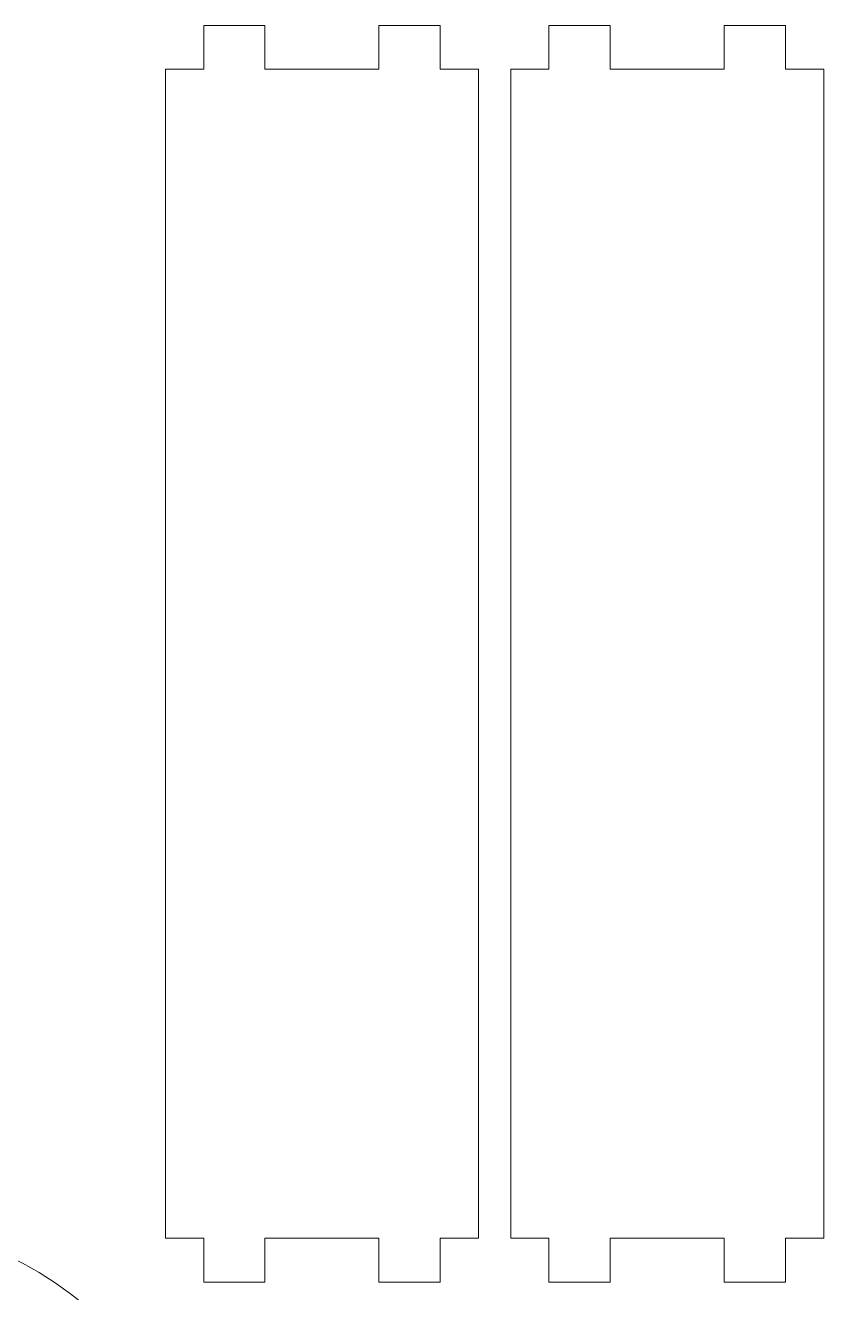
# Model space of a CAD drawing. Header units: inches. Extents: x -5.3 to 5.3, y -7.2 to 7.1.
# Drawn here: x 2.642 to 4.809, y 1.108 to 4.548 of the extents above; entities that cross this region are included whole.
import ezdxf

# ---------------------------------------------------------------- set-up
doc = ezdxf.new("R2010")
doc.units = ezdxf.units.IN
doc.header["$MEASUREMENT"] = 0
doc.layers.add('Capa 1', color=7, linetype='Continuous')

msp = doc.modelspace()

# ---------------------------------------------------------------- linework, layer by layer
at = {"layer": 'Capa 1', "color": 1, "lineweight": 9}
for points, knots in [([(3.8719, 1.256), (3.8719, 1.256), (3.7679, 1.256), (3.7679, 1.256), (3.7679, 1.256), (3.7679, 1.256), (3.7679, 1.1362), (3.7679, 1.1362), (3.7679, 1.1362), (3.7679, 1.1362), (3.6016, 1.1362), (3.6016, 1.1362), (3.6016, 1.1362), (3.6016, 1.1362), (3.6016, 1.256), (3.6016, 1.256), (3.6016, 1.256), (3.6016, 1.256), (3.2924, 1.256), (3.2924, 1.256), (3.2924, 1.256), (3.2924, 1.256), (3.2924, 1.1362), (3.2924, 1.1362), (3.2924, 1.1362), (3.2924, 1.1362), (3.1261, 1.1362), (3.1261, 1.1362), (3.1261, 1.1362), (3.1261, 1.1362), (3.1261, 1.256), (3.1261, 1.256), (3.1261, 1.256), (3.1261, 1.256), (3.0221, 1.256), (3.0221, 1.256), (3.0221, 1.256), (3.0221, 1.256), (3.0221, 4.4288), (3.0221, 4.4288), (3.0221, 4.4288), (3.0221, 4.4288), (3.1261, 4.4288), (3.1261, 4.4288), (3.1261, 4.4288), (3.1261, 4.4288), (3.1261, 4.5476), (3.1261, 4.5476), (3.1261, 4.5476), (3.1261, 4.5476), (3.2924, 4.5476), (3.2924, 4.5476), (3.2924, 4.5476), (3.2924, 4.5476), (3.2924, 4.4288), (3.2924, 4.4288), (3.2924, 4.4288), (3.2924, 4.4288), (3.6016, 4.4288), (3.6016, 4.4288), (3.6016, 4.4288), (3.6016, 4.4288), (3.6016, 4.5477), (3.6016, 4.5477), (3.6016, 4.5477), (3.6016, 4.5477), (3.7679, 4.5477), (3.7679, 4.5477), (3.7679, 4.5477), (3.7679, 4.5477), (3.7679, 4.4288), (3.7679, 4.4288), (3.7679, 4.4288), (3.7679, 4.4288), (3.8719, 4.4288), (3.8719, 4.4288), (3.8719, 4.4288), (3.8719, 4.4288), (3.8719, 1.256), (3.8719, 1.256)], [0, 0, 0, 0, 0.047619, 0.047619, 0.047619, 0.047619, 0.095238, 0.095238, 0.095238, 0.095238, 0.142857, 0.142857, 0.142857, 0.142857, 0.190476, 0.190476, 0.190476, 0.190476, 0.238095, 0.238095, 0.238095, 0.238095, 0.285714, 0.285714, 0.285714, 0.285714, 0.333333, 0.333333, 0.333333, 0.333333, 0.380952, 0.380952, 0.380952, 0.380952, 0.428571, 0.428571, 0.428571, 0.428571, 0.47619, 0.47619, 0.47619, 0.47619, 0.52381, 0.52381, 0.52381, 0.52381, 0.571429, 0.571429, 0.571429, 0.571429, 0.619048, 0.619048, 0.619048, 0.619048, 0.666667, 0.666667, 0.666667, 0.666667, 0.714286, 0.714286, 0.714286, 0.714286, 0.761905, 0.761905, 0.761905, 0.761905, 0.809524, 0.809524, 0.809524, 0.809524, 0.857143, 0.857143, 0.857143, 0.857143, 0.904762, 0.904762, 0.904762, 0.904762, 1, 1, 1, 1]), ([(4.8094, 1.256), (4.8094, 1.256), (4.7054, 1.256), (4.7054, 1.256), (4.7054, 1.256), (4.7054, 1.256), (4.7054, 1.1362), (4.7054, 1.1362), (4.7054, 1.1362), (4.7054, 1.1362), (4.5391, 1.1362), (4.5391, 1.1362), (4.5391, 1.1362), (4.5391, 1.1362), (4.5391, 1.256), (4.5391, 1.256), (4.5391, 1.256), (4.5391, 1.256), (4.2299, 1.256), (4.2299, 1.256), (4.2299, 1.256), (4.2299, 1.256), (4.2299, 1.1362), (4.2299, 1.1362), (4.2299, 1.1362), (4.2299, 1.1362), (4.0636, 1.1362), (4.0636, 1.1362), (4.0636, 1.1362), (4.0636, 1.1362), (4.0636, 1.256), (4.0636, 1.256), (4.0636, 1.256), (4.0636, 1.256), (3.9596, 1.256), (3.9596, 1.256), (3.9596, 1.256), (3.9596, 1.256), (3.9596, 4.4288), (3.9596, 4.4288), (3.9596, 4.4288), (3.9596, 4.4288), (4.0636, 4.4288), (4.0636, 4.4288), (4.0636, 4.4288), (4.0636, 4.4288), (4.0636, 4.5476), (4.0636, 4.5476), (4.0636, 4.5476), (4.0636, 4.5476), (4.2299, 4.5476), (4.2299, 4.5476), (4.2299, 4.5476), (4.2299, 4.5476), (4.2299, 4.4288), (4.2299, 4.4288), (4.2299, 4.4288), (4.2299, 4.4288), (4.5391, 4.4288), (4.5391, 4.4288), (4.5391, 4.4288), (4.5391, 4.4288), (4.5391, 4.5477), (4.5391, 4.5477), (4.5391, 4.5477), (4.5391, 4.5477), (4.7054, 4.5477), (4.7054, 4.5477), (4.7054, 4.5477), (4.7054, 4.5477), (4.7054, 4.4288), (4.7054, 4.4288), (4.7054, 4.4288), (4.7054, 4.4288), (4.8094, 4.4288), (4.8094, 4.4288), (4.8094, 4.4288), (4.8094, 4.4288), (4.8094, 1.256), (4.8094, 1.256)], [0, 0, 0, 0, 0.047619, 0.047619, 0.047619, 0.047619, 0.095238, 0.095238, 0.095238, 0.095238, 0.142857, 0.142857, 0.142857, 0.142857, 0.190476, 0.190476, 0.190476, 0.190476, 0.238095, 0.238095, 0.238095, 0.238095, 0.285714, 0.285714, 0.285714, 0.285714, 0.333333, 0.333333, 0.333333, 0.333333, 0.380952, 0.380952, 0.380952, 0.380952, 0.428571, 0.428571, 0.428571, 0.428571, 0.47619, 0.47619, 0.47619, 0.47619, 0.52381, 0.52381, 0.52381, 0.52381, 0.571429, 0.571429, 0.571429, 0.571429, 0.619048, 0.619048, 0.619048, 0.619048, 0.666667, 0.666667, 0.666667, 0.666667, 0.714286, 0.714286, 0.714286, 0.714286, 0.761905, 0.761905, 0.761905, 0.761905, 0.809524, 0.809524, 0.809524, 0.809524, 0.857143, 0.857143, 0.857143, 0.857143, 0.904762, 0.904762, 0.904762, 0.904762, 1, 1, 1, 1]), ([(2.1245, 1.3172), (2.7151, 1.3172), (3.1939, 0.8385), (3.1939, 0.2479), (3.1939, 0.2479), (3.1939, -0.3427), (2.7151, -0.8214), (2.1245, -0.8214), (2.1245, -0.8214), (1.534, -0.8214), (1.0552, -0.3427), (1.0552, 0.2479), (1.0552, 0.2479), (1.0552, 0.8385), (1.534, 1.3172), (2.1245, 1.3172)], [0, 0, 0, 0, 0.2, 0.2, 0.2, 0.2, 0.4, 0.4, 0.4, 0.4, 0.6, 0.6, 0.6, 0.6, 1, 1, 1, 1])]:
    msp.add_open_spline(points, degree=3, knots=knots, dxfattribs=at)

doc.saveas('drawing.dxf')
